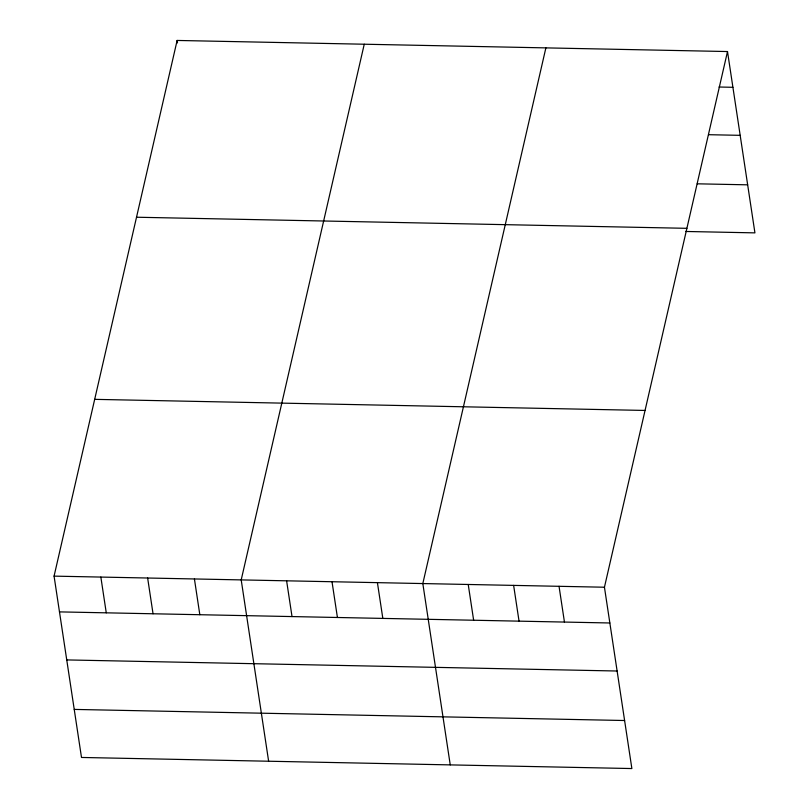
<?xml version="1.0" encoding="UTF-8"?>
<svg xmlns="http://www.w3.org/2000/svg" width="809" height="809" viewBox="0 0 809 809"><rect width="100%" height="100%" fill="white"/><g stroke="black" fill="none" stroke-linecap="round" stroke-linejoin="round"><path stroke-width="1.21" d="M727.503 51.543L604.444 587.223L631.869 768.55L81.497 757.457L54.072 576.129L177.131 40.45L727.503 51.543L754.928 232.871L685.557 231.465M364.252 44.222L241.203 579.901L268.628 761.229M545.883 47.883L422.824 583.562L450.249 764.889M719.039 87.018L732.914 87.301M708.644 134.698L740.174 135.336M697.206 183.815L747.658 184.826M136.519 217.227L686.892 228.32M94.683 399.353L645.056 410.446M54.072 576.129L604.444 587.223M59.482 611.887L609.855 622.981M66.742 659.922L617.115 671.015M74.236 709.412L624.609 720.516M559.039 586.313L564.449 622.06M513.634 585.392L519.044 621.15M468.229 584.482L473.639 620.23M377.419 582.652L382.829 618.4M332.014 581.732L337.424 617.489M286.608 580.822L292.019 616.569M177.131 40.45L177.505 42.917M194.423 578.961L199.823 614.709M147.642 578.02L153.043 613.768M100.852 577.07L106.262 612.828"/></g></svg>
